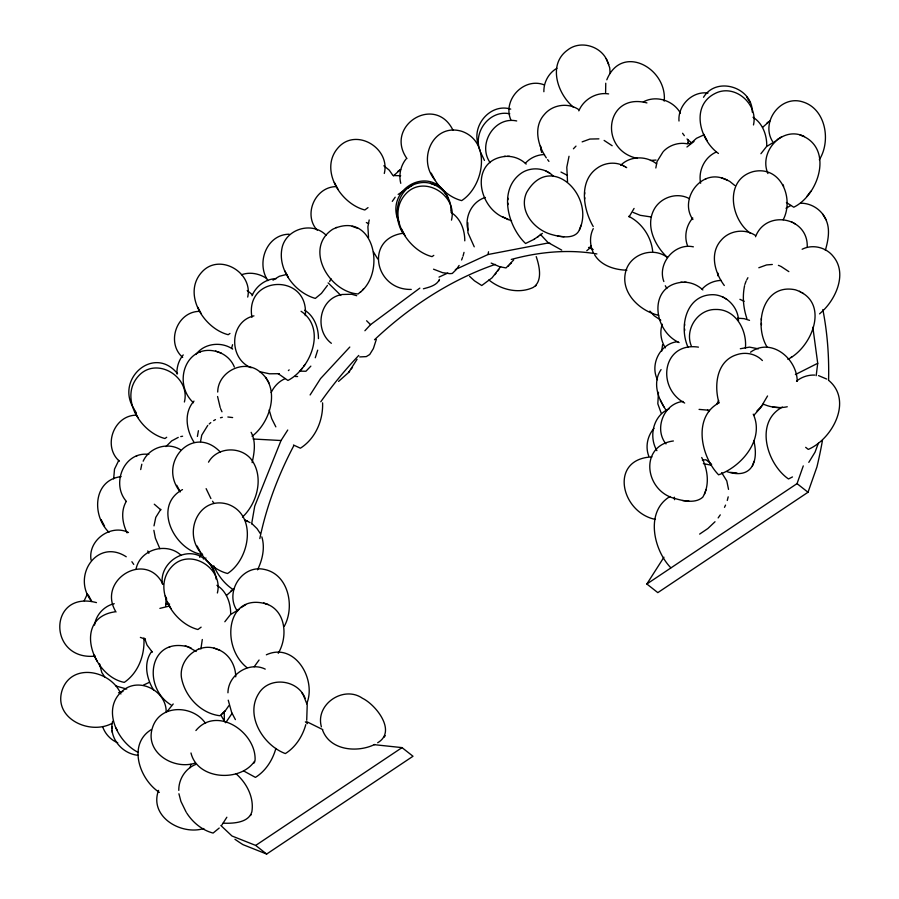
<?xml version="1.0" encoding="UTF-8"?>
<svg xmlns="http://www.w3.org/2000/svg" width="899" height="899" viewBox="0 0 899 899"><rect width="100%" height="100%" fill="white"/><g stroke="black" fill="none" stroke-linecap="round" stroke-linejoin="round"><path stroke-width="1.35" d="M450.882 211.164C452.208 194.791 435.925 179.834 419.721 182.879C396.245 186.767 391.706 216.592 403.393 233.954M664.215 101.149C667.418 68.257 621.692 43.062 606.803 79.797M113.656 478.897L114.51 469.132L118.758 460.4M162.314 583.833C159.325 562.527 185.846 545.086 203.534 558.279M176.946 373.928C176.62 367.039 178.789 360.218 183.227 354.914M322.584 402.853C323.258 420.327 315.459 438.667 300.401 448.196L293.456 445.005M200.893 648.977L202.297 639.504M166.169 598.476L165.686 606.072M184.396 401.999C190.7 377.018 156.763 356.139 138.783 375.692C118.758 397.156 140.21 432.217 164.944 438.521L166.697 437.274M217.378 592.992C223.694 568.011 189.745 547.131 171.765 566.685C151.74 588.148 173.192 623.209 197.926 629.514L201.118 627.154M247.719 297.063C253.181 272.408 219.57 252.709 202.039 271.88C182.014 293.344 203.466 328.405 228.2 334.709L229.953 333.462M305.289 315.628C309.245 272.97 244.483 274.701 251.934 317.325M384.289 173.451C390.593 148.47 356.645 127.591 338.665 147.144C318.639 168.607 340.103 203.668 364.837 209.973L368.017 207.613M451.478 220.109C457.793 195.128 423.845 174.237 405.865 193.791C385.84 215.254 407.292 250.327 432.026 256.631L433.79 255.372M753.474 124.95C758.374 103.913 734.539 83.135 714.885 93.575C690.387 105.891 699.68 140.255 718.447 153.471M745.395 348.216C747.249 330.304 735.674 308.863 715.638 309.47C697.736 309.144 684.476 329.54 691.297 345.868M543.873 91.72C543.614 82.315 548.682 72.931 556.931 68.268M661.619 351.363L662.597 344.688M678.992 121.017C677.734 105.419 692.297 90.844 707.996 93.046M688.016 142.357L688.173 139.536M224.368 721.256L224.244 712.795M154.01 525.87L155.774 517.363L160.775 509.328M217.715 392.043C217.805 372.388 242.775 358.959 258.788 370.939C281.117 386.694 271.037 421.889 252.08 436.262M178.8 790.367C178.541 779.422 185.351 768.578 195.577 764.498M534.422 239.145L525.567 243.505C507.924 226.66 498.158 190.509 520.51 173.732C530.275 166.427 545.165 167.371 553.526 176.395M593.228 226.526C583.17 209.321 578.394 181.07 597.273 168.068C605.42 162.18 617.287 161.326 625.738 167.102M687.982 347.126C679.06 327.348 685.622 296.029 711.143 294.737C725.336 293.793 738.337 306.683 738.506 320.707M767.049 347.059C753.519 324.505 762.891 283.039 795.312 289.793C830.496 301.244 812.741 346.958 787.872 359.353M605.746 83.225L605.611 92.575M467.806 222.705L467.952 232.751L474.245 246.82M227.953 692.803C228.031 674.913 248.911 661.057 265.239 669.114M140.705 469.57L141.817 464.21M200.522 441.6L201.758 435.138L207.748 425.407M655.821 168.001L657.057 161.539L663.057 151.807M138.12 755.306C121.949 753.845 108.397 737.596 112.611 721.324M306.716 720.234L307.222 704.794L303.57 695.635M197.398 436.442L198.409 430.7M816.18 375.692L817.719 363.297L812.842 327.236M540.973 149.852L541.355 147.312M717.66 275.735L718.043 273.195M94.552 625.086C95.979 614.849 104.16 605.948 114.24 603.69M251.619 523.993L254.72 506.182L281.027 440.521L287.747 430.014M455.321 269.576L488 254.518L488.539 251.776M190.981 752.98C197.645 780.456 241.55 782.377 255.069 760.408C256.575 732.37 216.715 705.209 195.903 730.539M377.67 742.754C397.032 731.505 376.063 704.883 362.454 698.276C343.62 685.038 314.987 704.333 321.404 726.853M190.15 767.656L190.835 764.364M673.385 440.971C638.65 445.623 644.797 491.584 675.318 498.608C683.768 501.058 695.478 503.654 702.748 497.226C709.996 485.112 707.816 469.604 701.726 457.49M726.797 471.582C751.485 479.808 759.026 461.917 753.767 440.532M579.428 229.829C595.453 195.622 550.031 151.392 526.589 192.555C518.521 210.4 533.5 228.897 550.3 234.133C559.257 236.853 576.439 240.595 579.99 228.256M744.586 285.691C742.271 296.546 743.327 308.031 746.878 318.504M376.31 339.474L373.388 348.554L369.725 354.509L366.275 356.611L359.701 356.925M252.125 462.637C254.327 452.815 256.17 441.578 251.113 432.318M727.28 500.462L728.201 496.844M317.695 350.149L315.279 357.768M463.007 256.215L464.019 252.361M231.661 348.082L232.571 344.699M369.197 219.963L367.893 226.829L368.545 237.583M658.461 392.29L657.832 403.82L661.237 413.293M275.881 748.44C272.667 759.992 265.744 770.971 255.428 777.388L243.899 771.084M305.795 724.628C302.592 736.169 295.67 747.148 285.354 753.576C263.205 745.372 244.697 715.357 258.788 693.41C269.397 675.992 297.962 679.453 305.109 698.265M825.361 250.282C828.417 239.673 830.856 226.896 824.439 217.019M818.348 443.218L815.033 452.197L808.797 462.356M306.683 703.771C316.864 679.442 294.782 641.672 266.34 654.809M136.097 568.876C140.064 549.311 166.607 541.805 180.969 555.2M752.362 466.019L754.014 461.367M822.473 440.33A418.799 286.275 -51.8 0 1 816.933 466.929L808.01 492.259L657.821 592.632L646.842 584.002L797.042 483.628L803.279 465.896M662.282 324.202C659.495 331.978 660.967 340.979 665.361 347.868M704.456 494.214L705.018 492.63M705.277 491.854L706.097 489.562M580.271 227.469L581.091 225.177M84.203 600.734L87.428 593.868M423.407 288.793C429.194 287.197 436.936 285.455 439.499 279.331M569.033 156.269L566.808 167.18L567.527 181.98M744.855 284.477L746.148 280.982M461.603 259.98L462.536 257.474M783.209 219.761C794.401 198.162 780.68 165.214 753.238 171.597C724.403 179.429 730.112 218.805 750.35 233.246M158.561 790.356C148.773 816.494 181.036 835.62 203.837 828.53M223.166 823.181C232.796 823.551 248.529 823.023 251.855 811.842C254.248 797.424 246.641 782.995 235.965 773.679M593.261 228.616C589.497 236.01 589.766 244.921 593.16 252.405M329.618 281.623L330.978 278.645M718.661 400.482L716.761 404.235M767.544 395.965L760.678 407.674L754.092 415.035M724.493 507.339L725.549 505.103M578.832 110.869C583.541 99.486 596.363 91.878 608.623 93.912M755.52 236.752C765.914 209.298 808.1 216.929 807.235 246.697M126.141 501.608C120.612 511.228 122.343 523.319 127.096 532.871M252.001 295.771C256.046 286.118 265.61 278.802 276.24 278.645M271.161 392.56C274.004 386.536 278.825 381.39 284.994 378.715M357.072 359.274L348.666 372.433L338.575 381.412M257.552 569.82C262.452 559.796 265.205 547.749 261.823 536.849M225.671 722.762L232.133 713.278M278.252 653.292C288.028 636.986 286.197 610.354 265.688 603.645M284.219 626.356C295.13 606.859 288.601 573.955 263.946 569.337C241.494 564.55 224.199 593.059 237.527 611.275M201.949 553.447L199.702 557.335M250.529 815.539L251.057 814.618M634.076 208.422L629.098 216.873M746.743 279.892L747.912 277.701M590.857 245.708L589.16 248.72L586.777 250.709M438.633 281.207L439.15 280.286M226.851 817.236L221.817 825.102M254.17 666.777L259.069 660.023M228.852 705.681L225.346 710.693L219.94 715.739C200.544 713.469 184.61 696.152 181.396 677.307C179.013 658.922 198.701 641.886 216.367 648.932M143.155 461.198C149.335 447.421 167.765 441.634 180.564 449.781M327.438 285.421L321.437 293.377L315.335 298.412C294.052 292.411 276.476 268.25 282.5 246.034C288.051 227.964 313.088 221.682 326.27 235.381M661.08 369.59C652.168 382.39 657.989 398.976 666.316 410.461M278.106 373.579L287.927 380.457C311.02 368.433 326.674 328.438 301.075 311.279M469.593 276.353L474.402 280.78L481.752 285.522L492.079 277.825L500.676 266.61M786.4 202.477L793.75 207.22C818.933 194.903 833.598 148.481 801.784 135.592M253.833 763.24L254.799 761.711M384.266 737.124L385.233 735.584M310.11 394.964L320.538 378.614L349.801 347.048M646.842 584.002L663.945 557.211M208.512 462.165C217.198 446.758 240.853 445.87 251.495 459.659C264.205 477.054 257.316 503.125 242.472 517.082M392.279 201.376L395.189 197.196M151.751 651.393C143.11 662.9 146.616 678.914 153.751 690.23M224.829 621.76L230.47 614.568L239.381 609.196M760.914 153.718L766.566 146.526L775.477 141.154M457.175 268.34L459.108 265.441M167.585 710.94L173.204 703.973M488.899 279.96C500.9 289.759 518.757 294.209 533.231 287.433C542.974 281.084 539.344 265.778 536.22 256.608M405.988 159.078C400.606 165.776 398.628 175.013 400.763 183.317M819.315 159.752C831.17 141.053 825.889 108.757 802.627 101.857C780.534 94.766 760.408 122.028 772.544 141.446M718.155 517.925L720.268 514.869M193.97 401.111C183.508 412.675 186.239 430.318 194.173 442.454M165.944 446.589L171.698 440.903L178.249 437.386M703.512 97.294C716.503 75.774 752.665 87.315 752.261 112.105M310.852 366.129L305.952 371.242L299.468 371.141M806.987 196.342L810.819 191.262M301.165 369.579L302.199 368.219M303.772 366.129L305.008 364.5M351.262 368.983L352.498 367.354M348.666 372.433L349.689 371.073M494.989 274.644L496.012 273.285M497.585 271.195L498.821 269.565M360.398 292.153C386.649 270.813 373.186 210.332 332.877 229.166C303.547 247.989 329.045 292.108 358.094 293.962L360.937 291.579M491.18 263.081L499.653 266.745L506.047 267.924L513.677 259.957M692.781 218.019C686.195 225.391 683.937 236.482 687.544 245.73M654 428.418C647.426 435.779 645.167 446.87 648.775 456.119M195.915 354.521C204.163 343.182 221.379 341.215 232.661 349.104M686.937 146.998L694.006 141.469M393.38 175.889L400.235 169.821M226.481 595.43L233.324 589.362M762.577 127.388L769.42 121.32M456.22 269.621L452.287 273.453L449.893 273.667L442.645 272.689L433.543 269.194M823.9 309.829C836.924 296.513 846.892 272.566 833.216 256.372C826.057 247.247 812.561 243.955 802.144 249.248M763.004 404.73L756.98 410.865M364.904 330.753L370.557 324.651L419.833 288.13M535.635 285.938L536.355 285.174M690.106 144.031L696.455 138.322L703.265 135.165M573.416 148.796L575.989 146.11M222.244 713.93L225.346 710.693M362.432 290.029L363.488 288.916M508.351 266.104L508.901 265.531M510.385 263.98L511.452 262.879M715.02 521.746L707.839 528.545L699.636 534.096M289.175 369.882L288.399 370.59M525.398 163.213C530.241 157.808 537.287 154.718 544.513 154.527M702.085 289.096C706.929 283.691 713.975 280.6 721.2 280.409M819.573 313.875L822.888 310.818M620.703 165.315C630.087 155.729 646.381 155.606 656.63 163.876M219.21 828.046L213.108 833.07C202.163 830.238 192.779 822.495 186.756 813.056M209.209 423.991L210.793 422.597M663.732 151.077C669.935 144.795 679.318 141.997 687.937 143.964M804.448 136.592C782.501 125.287 758.396 151.74 767.926 173.552M268.352 604.634C226.672 590.34 219.862 646.336 247.011 667.665M398.156 194.409L403.64 190.824M533.916 239.471L542.423 233.392M796.525 381.142C801.582 376.996 808.201 374.793 814.73 375.085M273.015 280.151L279.319 276.296L286.747 274.409M786.007 208.276L790.817 205.478M151.369 729.55C127.209 744.327 139.603 779.5 159.348 792.379M220.862 825.496L231.987 836.003L255.687 845.42L402.022 747.62L413.001 756.25L266.655 854.05L242.966 844.633A418.799 286.275 -51.8 0 1 234.942 839.261M537.804 236.92L538.546 236.426M791.244 357.139L791.997 356.645M407.932 188.127L410.236 186.666M410.686 186.408L412.585 185.205M781.782 136.693L777.118 139.626M245.685 604.746L241.022 607.668M397.92 171.271L400.673 169.551M767.117 122.77L769.87 121.05M231.021 590.812L233.774 589.092M750.508 352.206C771.207 337.091 797.155 358.622 797.222 381.345M670.058 496.484C644.864 511.385 653.494 549.907 670.823 567.786M213.647 420.642L215.445 419.619M582.136 141.873L589.879 139.053L598.903 138.851M758.812 267.756L766.566 264.935L772.32 264.475M718.897 402.921C692.488 417.114 700.95 456.759 718.593 474.818C741.675 466.626 764.88 439.251 753.238 414.169M782.411 407.123C754.272 421.957 766.701 463.839 788.502 478.976L792.469 476.942M182.497 489.584C152.01 505.98 174.372 550.458 202.646 554.649M143.593 685.027L149.077 682.465M795.379 374.568L817.719 363.297M716.413 151.987C704.614 157.022 698.029 170.844 700.636 183.261M669.025 408.899C653.225 415.507 648.46 436.442 656.899 450.646M217.884 351.891C186.43 342.058 171.81 382.918 193.476 402.752M723.706 178.654C700.467 169.304 678.891 199.769 692.893 219.57M148.863 454.411C124.073 450.983 110.768 483.797 126.411 501.417M187.61 646.696C148.695 637.099 142.323 687.51 171.001 704.906M438.993 277.106L447.781 273.049M643.324 101.89C656.214 94.901 673.362 100.486 680.431 113.139M374.703 744.462C357.51 752.89 330.382 750.631 322.707 730.471M203.365 558.998L206.006 558.065M111.678 723.56C89.147 735.337 52.749 718.009 62.278 689.78C72.111 662.114 111.049 670.553 120.904 694.006M118.522 692.781L122.972 691.466M485.404 197.465C472.076 201.342 464.334 216.805 467.963 229.964M340.215 294.883C318.842 299.94 314.448 330.517 331.371 343.306M336.091 227.604L336.754 227.402M705.288 179.103L705.94 178.89M199.466 352.341L200.117 352.127M136.21 456.153L136.862 455.95M169.192 647.145L169.844 646.943M197.949 649.381L198.6 649.179M241.505 274.746C249.832 271.7 259.362 273.532 266.61 278.465M159.898 608.376L168.967 606.151M253.968 315.875C229.223 321.392 228.312 358.712 251.181 367.758M740.327 348.745L749.463 347.115L758.374 348.834M220.48 417.765L222.323 417.316M488 254.518L547.412 243.123L550.21 243.415M180.755 436.577L182.609 436.229M683.038 401.437C663.642 403.449 653.82 429.059 665.979 443.915M195.398 763.026C173.395 770.465 143.919 752.014 152.673 727.1C160.393 703.984 193.004 704.883 205.545 723.369M505.508 156.381C469.469 159.921 477.223 207.77 505.058 218.064M682.195 282.264C647.797 285.376 652.921 330.798 679.105 342.586M677.902 341.654C660.36 343.171 649.617 364.286 657.484 379.738M787.266 406.764C779.231 408.472 770.612 407.472 763.161 404.022M341.631 294.501L351.723 294.243L356.712 295.715M656.034 160.056L650.46 160.449M279.331 373.692L269.486 373.793L259.541 371.635M702.344 460.176L705.67 459.771M121.129 476.627C93.103 479.92 91.597 515.509 108.959 532.287M114.858 611.837C72.37 618.074 92.035 676.25 124.287 682.375C138.491 672.71 144.997 654.674 143.885 637.953M335.866 186.61C314.931 187.059 302.974 214.861 317.235 230.223M403.067 233.268C364.286 238.685 374.748 290.377 411.248 289.422M199.241 311.346C176.766 311.807 165.821 342.721 182.677 357.409M135.985 415.158C113.51 415.619 102.565 446.533 119.421 461.221M289.186 234.212C266.553 234.414 255.945 263.047 267.913 280.634M709.446 410.292L699.074 409.393M507.362 156.359C514.295 156.291 521.218 159.247 526.162 164.09M684.049 282.241C690.971 282.174 697.905 285.129 702.849 289.961M504.069 156.404L509.497 156.325M680.757 282.286L686.184 282.207M95.361 656.101C47.557 661.136 47.95 589.699 96.474 602.611M393.616 175.552L400.696 175.732M737.54 318.167L744.125 318.651L749.519 320.347M800.694 203.208C811.415 203.084 821.697 209.815 825.979 219.648M294.872 376.445L297.614 376.546M165.585 603.892L169.608 604.072M227.863 416.99L232.639 417.563M253.136 439.015L281.027 440.521M651.977 456.906C608.702 458.748 620.726 512.531 655.382 519.397M703.355 463.637L710.963 465.109M626.884 270.206C614.747 269.857 601.24 265.789 594.621 254.844M650.977 216.94L640.279 215.322L633.177 212.434M730.482 472.357L736.955 472.998M682.566 500.552L689.039 501.192M557.537 236.1L560.796 236.426M561.302 236.493L564.01 236.763M772.713 406.989L775.961 407.314M776.478 407.359L779.186 407.629M374.096 744.653L402.022 747.62M516.7 120.96C494.371 116.016 477.2 144.436 490.135 162.64M693.376 246.832C674.475 242.663 657.079 263.632 663.844 281.522M698.444 347.138C662.529 341.744 655.933 387.75 684.678 403.044M509.789 113.825C489.618 109.318 472.233 132.704 480.246 151.178M126.737 689.05L116.005 686.016M510.744 109.116C490.461 102.812 471.188 125.68 478.414 144.986M658.686 315.335C639.852 311.133 620.456 292.771 625.58 272.037C629.648 254.192 653.09 246.202 667.361 257.507M543.94 84.764C523.645 77.1 502.294 100.115 510.857 119.848M818.528 375.613L826.709 379.063M145.469 639.234L140.379 637.402M646.943 102.913C605.398 91.912 598.037 150.088 637.436 158.415M778.41 265.362L779.939 265.947M724.358 178.901L729.696 181.351L734.82 185.509M352.194 226.334L354.509 227.155M355.172 227.413L357.948 228.402M218.536 352.15C225.548 354.532 231.65 360.083 234.358 367.039M217.03 649.19C228.548 652.91 235.729 665.024 235.718 676.823M188.262 646.954L196.218 651.494M721.391 177.822L727.134 179.901M215.569 351.059L221.323 353.138M214.052 648.112L219.805 650.179M185.295 645.864L191.049 647.943M430.587 183.362L435.262 185.093M245.056 520.195L250.102 522.611M502.417 216.704L511.576 220.907M244.989 520.173L247.663 521.162M799.784 134.861L801.852 135.625M263.688 602.903L265.756 603.667M687.802 142.963L690.387 143.986M689.241 198.589C676.823 191.813 660.316 197.42 653.876 209.827C645.358 226.166 654.978 245.775 667.238 257.316M567.471 175.406L560.987 172.057M744.147 301.289L739.911 299.311M604.117 140.424L612.163 145.739M780.804 266.306L788.85 271.622M128.49 532.511C110.746 523.656 87.653 540.31 91.069 560.088M593.194 249.596L588.542 247.427M561.718 250.113L547.974 242.472L540.277 234.268M366.343 222.536L368.657 223.615M306.716 721.672L322.808 729.617M117.758 742.776C110.689 739.911 104.981 733.786 102.61 726.561M506.036 218.547L508.238 219.671M138.154 752.373C117.162 741.821 101.104 708.345 122.747 690.702C139.154 676.475 166.854 691.14 166.169 712.323M628.659 216.299C641.864 222.896 651.258 236.729 652.674 251.417M549.941 173.327L546.064 171.091M791.412 221.727L792.367 222.289M793.873 223.143L795.289 223.963M622.827 165.427L623.794 165.978M625.288 166.843L626.704 167.663M799.514 291.31L800.481 291.86M801.975 292.726L803.391 293.546M722.751 296.973L723.717 297.524M725.212 298.389L726.628 299.21M578.844 109.667C568.235 102.385 552.784 104.464 544.502 114.319C533.118 126.748 537.658 145.29 546.322 157.864M755.531 235.549C744.923 228.267 729.471 230.346 721.189 240.202C709.289 253.271 714.75 272.824 724.313 285.511M660.799 320.213L654.09 315.718L649.921 311.121M233.167 589.587C224.435 583.923 217.918 575.281 213.771 565.819M711.648 464.356L706.457 460.097M160.842 509.89L154.28 504.215M126.242 556.773C96.98 537.748 71.133 576.63 91.765 601.476L88.259 594.868M691.342 142.727L687.005 138.985M753.025 117.275C762.61 123.174 766.825 134.85 766.768 145.683M451.028 212.422C460.614 218.322 464.828 229.998 464.783 240.842M383.839 165.776L389.233 170.147L392.818 175.294M304.705 310.211C314.29 316.111 318.504 327.798 318.448 338.631M247.203 290.512L252.608 294.883M216.929 585.316C226.514 591.216 230.728 602.892 230.672 613.736M797.042 483.628L808.01 492.259M255.687 845.42L266.655 854.05M805.673 447.331L808.291 449.41C832.643 438.892 853.106 400.302 828.462 380.198M252.316 524.038L257.024 528.612L260.362 533.646M762.397 360.544C755.857 353.757 745.518 351.678 736.697 354.723C716.615 360.937 713.873 385.289 718.975 402.763M205.995 560.021C211.568 564.707 215.513 571.697 216.063 579.012M573.663 107.363C557.436 94.137 547.513 64.29 567.662 49.996C580.529 39.725 601.656 46.242 607.409 61.379M328.124 282.882L340.957 295.513M366.612 320.763L370.557 324.651M220.39 452.152C193.116 423.26 156.729 462.895 180.261 491.91L176.755 485.291M721.672 472.638L726.785 480.909L728.538 489.382M152.403 652.213L147.009 645.033L144.694 638.481M447.837 197.308C431.138 162.236 382.423 189.655 399.414 223.109M177.541 373.737C153.943 344.25 114.409 379.614 134.209 409.18M707.547 409.922L708.873 411.562M104.835 677.161L101.789 672.441L99.463 663.777M547.626 159.629L548.941 161.393M682.577 133.266L684.353 135.693M131.895 561.718L133.749 564.403M220.997 715.357L224.761 721.796M434.711 179.699C440.757 189.543 450.343 197.69 461.659 200.623C484.089 186.115 491.629 141.918 461.962 131.366C433.397 122.567 417.08 158.831 434.711 179.699L431.205 173.091M212.557 501.226L213.748 503.047M200.612 552.593C206.658 562.437 216.243 570.573 227.559 573.506C249.989 558.998 257.53 514.801 227.852 504.249C199.286 495.45 182.98 531.725 200.612 552.593L197.106 545.974M377.659 258.867L373.445 251.866M822.754 214.176L824.214 216.67M748.294 99.519L749.833 102.149M746.608 96.676L748.069 99.171M444.623 191.835L446.073 194.319M265.778 377.389L267.239 379.872M267.452 380.221L268.992 382.85M301.895 692.792L303.345 695.287M210.523 564.718L211.973 567.213M212.198 567.561L213.737 570.191M235.392 719.616L231.65 712.413L228.234 700.186M452.961 130.164C435.105 93.766 383.929 125.972 406.955 158.606M275.847 426.868L271.734 418.687L269.161 409.944M134.76 410.18L136.446 413.192M159.865 548.66L155.381 538.164L153.864 530.32M665.294 285.758L666.822 288.523M703.569 133.94L707.075 140.559M660.428 400.235L663.934 406.842M401.572 229.099L405.078 235.707M334.372 182.452L337.889 189.06M284.882 270.88L288.388 277.488M197.746 307.188L201.252 313.796M210.905 498.552L206.118 488.651M134.49 411L137.996 417.608M162.989 584.328C146.189 549.705 96.317 580.248 116.005 611.994M167.472 601.993L170.979 608.601M101.048 519.521L104.554 526.129M186.16 812.157L180.913 801.38L178.923 793.761M93.833 654.843L97.339 661.462M116.083 728.089L117.072 729.932M484.449 160.415L480.583 152.246M147.773 550.963L148.874 553.267M220.581 408.652L221.986 411.787M165.315 595.992L166.72 599.127M782.872 184.486L783.692 186.329M607.533 61.649L609.724 67.83L610.14 73.482M606.184 58.604L608.803 64.526M220.21 407.573L217.569 396.493M540.366 145.795L541.614 152.459M111.869 726.538L112.027 728.347M112.184 730.269L112.397 732.663M99.497 664.013L99.677 666.17M674.374 497.203L674.508 499.687M761.386 318.415L761.408 319.932M761.419 323.359L761.442 324.82M684.622 324.078L684.645 325.595M684.656 329.023L684.678 330.484M584.698 192.532L584.721 194.049M584.732 197.477L584.755 198.937M507.935 198.196L507.957 199.713M507.969 203.14L507.991 204.601M307.436 723.628A282.904 193.386 -51.8 0 1 305.357 721.841M259.822 538.568A282.904 193.386 -51.8 0 1 293.894 445.544M320.786 401.774A282.904 193.386 -51.8 0 1 358.768 355.442M374.501 339.766A282.904 193.386 -51.8 0 1 495.225 264.407M511.273 259.451A282.904 193.386 -51.8 0 1 596.902 253.945M822.821 309.526A418.799 286.275 -51.8 0 1 828.597 379.85"/></g></svg>
